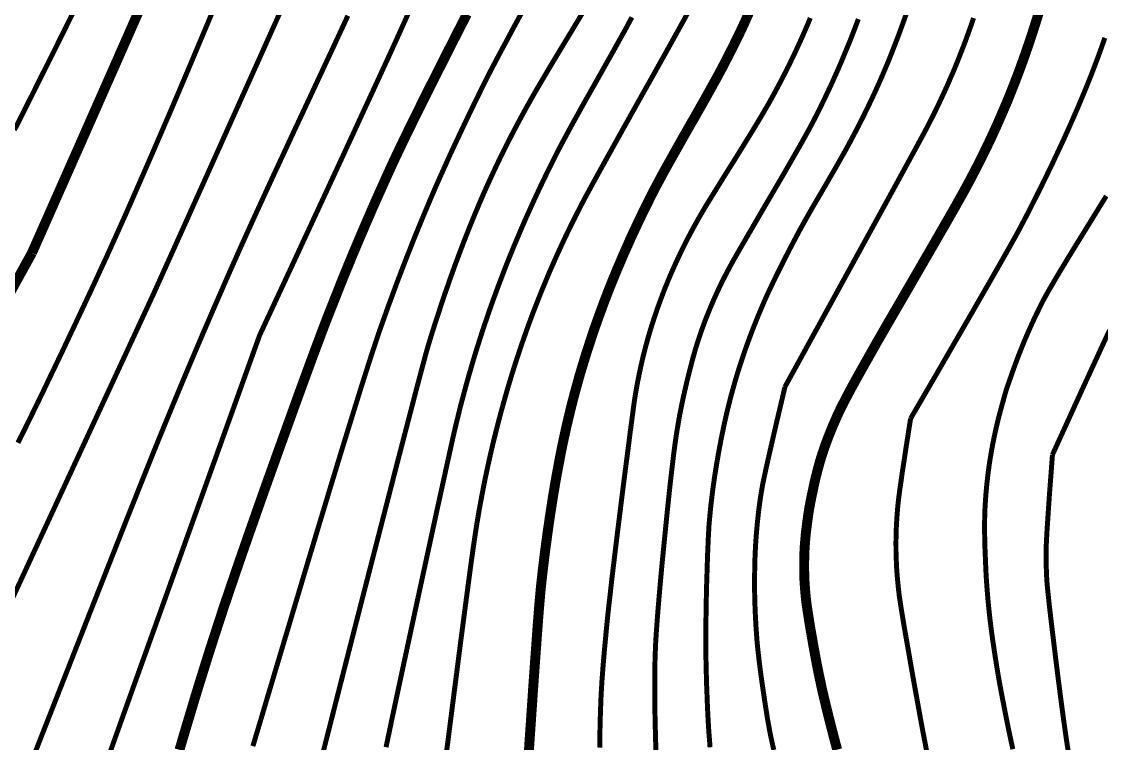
# Model space of a CAD drawing. Extents: x 36524600 to 36525730, y 2746759 to 2747713.
# Drawn here: x 36525061.11 to 36525077.43, y 2747475.43 to 2747486.33 of the extents above; entities that cross this region are included whole.
import ezdxf

# ---------------------------------------------------------------- set-up
doc = ezdxf.new("R2010")
doc.units = 0
doc.header["$LTSCALE"] = 1000
doc.header["$MEASUREMENT"] = 0
doc.layers.add('DGX', color=251, linetype='Continuous')

# ---------------------------------------------------------------- blocks, each defined once
blk = doc.blocks.new('dxt')
at = {"layer": 'DGX', "color": 253, "linetype": 'Continuous', "flags": 128}
for points, const_width in [([(36525061.973, 2747486.626), (36525061.784, 2747486.247), (36525061.595, 2747485.867), (36525061.422, 2747485.522), (36525061.266, 2747485.21), (36525061.127, 2747484.933), (36525061.005, 2747484.69)], 0.075), ([(36525061.27, 2747482.835), (36525062.038, 2747484.569), (36525062.709, 2747486.088), (36525063.284, 2747487.393)], 0.15), ([(36525064.056, 2747486.615), (36525063.869, 2747486.17), (36525063.695, 2747485.756), (36525063.534, 2747485.375), (36525063.385, 2747485.025), (36525063.248, 2747484.708), (36525063.122, 2747484.415), (36525063.003, 2747484.142), (36525062.892, 2747483.888), (36525062.789, 2747483.653), (36525062.694, 2747483.437), (36525062.606, 2747483.24), (36525062.526, 2747483.062), (36525062.454, 2747482.903), (36525062.385, 2747482.75), (36525062.311, 2747482.591), (36525062.235, 2747482.425), (36525062.155, 2747482.253), (36525062.071, 2747482.074), (36525061.984, 2747481.889), (36525061.894, 2747481.698), (36525061.8, 2747481.499), (36525061.707, 2747481.303), (36525061.618, 2747481.117), (36525061.533, 2747480.941), (36525061.454, 2747480.774), (36525061.378, 2747480.618), (36525061.307, 2747480.472), (36525061.241, 2747480.336), (36525061.179, 2747480.21), (36525061.119, 2747480.089), (36525061.058, 2747479.968)], 0.075), ([(36525065.015, 2747486.46), (36525064.9, 2747486.204), (36525064.734, 2747485.833), (36525064.515, 2747485.347), (36525064.245, 2747484.746), (36525063.923, 2747484.029), (36525063.549, 2747483.198), (36525063.123, 2747482.252)], 0.075), ([(36525061.171, 2747474.918), (36525061.392, 2747475.482), (36525061.645, 2747476.126), (36525061.902, 2747476.78), (36525062.134, 2747477.372), (36525062.343, 2747477.902), (36525062.528, 2747478.371), (36525062.689, 2747478.779), (36525062.827, 2747479.125), (36525062.94, 2747479.41), (36525063.03, 2747479.634), (36525063.107, 2747479.826), (36525063.185, 2747480.019), (36525063.264, 2747480.211), (36525063.343, 2747480.403), (36525063.422, 2747480.595), (36525063.502, 2747480.787), (36525063.582, 2747480.978), (36525063.663, 2747481.17), (36525063.744, 2747481.361), (36525063.825, 2747481.552), (36525063.907, 2747481.743), (36525063.989, 2747481.933), (36525064.072, 2747482.124), (36525064.155, 2747482.314), (36525064.238, 2747482.504), (36525064.322, 2747482.694), (36525064.412, 2747482.896), (36525064.514, 2747483.122), (36525064.627, 2747483.37), (36525064.752, 2747483.643), (36525064.888, 2747483.939), (36525065.037, 2747484.259), (36525065.196, 2747484.602), (36525065.368, 2747484.969), (36525065.537, 2747485.33), (36525065.689, 2747485.656), (36525065.824, 2747485.945), (36525065.942, 2747486.199), (36525066.043, 2747486.417)], 0.075), ([(36525064.71, 2747481.592), (36525065.173, 2747482.586), (36525065.584, 2747483.472), (36525065.944, 2747484.248), (36525066.252, 2747484.915), (36525066.51, 2747485.473), (36525066.716, 2747485.921), (36525066.87, 2747486.261), (36525066.973, 2747486.491)], 0.075), ([(36525067.841, 2747486.44), (36525067.641, 2747486.049), (36525067.459, 2747485.689), (36525067.293, 2747485.36), (36525067.144, 2747485.062), (36525067.012, 2747484.796), (36525066.897, 2747484.56), (36525066.799, 2747484.356), (36525066.717, 2747484.182), (36525066.645, 2747484.024), (36525066.574, 2747483.866), (36525066.503, 2747483.708), (36525066.432, 2747483.549), (36525066.363, 2747483.39), (36525066.294, 2747483.23), (36525066.226, 2747483.071), (36525066.158, 2747482.911), (36525066.091, 2747482.75), (36525066.025, 2747482.59), (36525065.959, 2747482.429), (36525065.895, 2747482.268), (36525065.831, 2747482.106), (36525065.767, 2747481.945), (36525065.704, 2747481.783), (36525065.642, 2747481.62), (36525065.576, 2747481.444), (36525065.5, 2747481.24), (36525065.415, 2747481.009), (36525065.32, 2747480.75), (36525065.216, 2747480.463), (36525065.103, 2747480.149), (36525064.98, 2747479.807), (36525064.847, 2747479.437), (36525064.714, 2747479.063), (36525064.589, 2747478.707), (36525064.471, 2747478.37), (36525064.361, 2747478.052), (36525064.259, 2747477.753), (36525064.164, 2747477.472), (36525064.078, 2747477.209), (36525063.999, 2747476.966), (36525063.924, 2747476.732), (36525063.851, 2747476.498), (36525063.778, 2747476.264), (36525063.707, 2747476.031), (36525063.637, 2747475.797), (36525063.567, 2747475.564), (36525063.499, 2747475.331)], 0.15), ([(36525068.693, 2747486.506), (36525068.608, 2747486.35), (36525068.529, 2747486.204), (36525068.457, 2747486.069), (36525068.39, 2747485.944), (36525068.329, 2747485.831), (36525068.275, 2747485.728), (36525068.226, 2747485.636), (36525068.178, 2747485.543), (36525068.125, 2747485.439), (36525068.068, 2747485.324), (36525068.006, 2747485.197), (36525067.939, 2747485.06), (36525067.867, 2747484.911), (36525067.79, 2747484.75), (36525067.709, 2747484.578), (36525067.626, 2747484.401), (36525067.544, 2747484.222), (36525067.464, 2747484.043), (36525067.384, 2747483.864), (36525067.306, 2747483.684), (36525067.23, 2747483.504), (36525067.154, 2747483.322), (36525067.08, 2747483.141), (36525067.007, 2747482.959), (36525066.935, 2747482.776), (36525066.864, 2747482.593), (36525066.794, 2747482.41), (36525066.726, 2747482.226), (36525066.658, 2747482.042), (36525066.592, 2747481.857), (36525066.526, 2747481.672), (36525066.452, 2747481.453), (36525066.358, 2747481.165), (36525066.245, 2747480.809), (36525066.113, 2747480.385), (36525065.961, 2747479.892), (36525065.79, 2747479.332), (36525065.6, 2747478.703), (36525065.39, 2747478.005), (36525065.184, 2747477.315), (36525065.002, 2747476.708), (36525064.846, 2747476.185), (36525064.715, 2747475.744), (36525064.608, 2747475.387)], 0.075), ([(36525065.604, 2747475.039), (36525065.772, 2747475.7), (36525065.969, 2747476.473), (36525066.195, 2747477.357), (36525066.423, 2747478.243), (36525066.624, 2747479.022), (36525066.797, 2747479.694), (36525066.944, 2747480.259), (36525067.063, 2747480.716), (36525067.156, 2747481.067), (36525067.221, 2747481.31), (36525067.26, 2747481.446), (36525067.285, 2747481.528), (36525067.31, 2747481.61), (36525067.336, 2747481.692), (36525067.362, 2747481.774), (36525067.389, 2747481.856), (36525067.416, 2747481.938), (36525067.443, 2747482.02), (36525067.47, 2747482.101), (36525067.497, 2747482.183), (36525067.525, 2747482.264), (36525067.554, 2747482.345), (36525067.582, 2747482.427), (36525067.611, 2747482.508), (36525067.64, 2747482.589), (36525067.669, 2747482.67), (36525067.699, 2747482.75), (36525067.729, 2747482.831), (36525067.76, 2747482.911), (36525067.79, 2747482.992), (36525067.822, 2747483.072), (36525067.853, 2747483.152), (36525067.885, 2747483.232), (36525067.917, 2747483.311), (36525067.95, 2747483.391), (36525067.983, 2747483.47), (36525068.016, 2747483.549), (36525068.05, 2747483.628), (36525068.084, 2747483.707), (36525068.119, 2747483.786), (36525068.154, 2747483.864), (36525068.19, 2747483.942), (36525068.226, 2747484.02), (36525068.262, 2747484.098), (36525068.299, 2747484.176), (36525068.336, 2747484.253), (36525068.374, 2747484.33), (36525068.412, 2747484.407), (36525068.451, 2747484.484), (36525068.49, 2747484.561), (36525068.529, 2747484.637), (36525068.569, 2747484.713), (36525068.609, 2747484.789), (36525068.65, 2747484.865), (36525068.691, 2747484.94), (36525068.732, 2747485.015), (36525068.774, 2747485.09), (36525068.816, 2747485.165), (36525068.859, 2747485.24), (36525068.904, 2747485.318), (36525068.955, 2747485.404), (36525069.01, 2747485.498), (36525069.07, 2747485.599), (36525069.136, 2747485.709), (36525069.206, 2747485.826), (36525069.281, 2747485.95), (36525069.361, 2747486.083), (36525069.441, 2747486.214), (36525069.514, 2747486.335), (36525069.58, 2747486.446)], 0.075), ([(36525066.62, 2747475.371), (36525066.704, 2747475.773), (36525066.803, 2747476.238), (36525066.917, 2747476.768), (36525067.045, 2747477.361), (36525067.173, 2747477.952), (36525067.287, 2747478.476), (36525067.386, 2747478.934), (36525067.472, 2747479.325), (36525067.543, 2747479.649), (36525067.6, 2747479.906), (36525067.642, 2747480.096), (36525067.671, 2747480.219), (36525067.693, 2747480.309), (36525067.715, 2747480.399), (36525067.737, 2747480.489), (36525067.76, 2747480.578), (36525067.784, 2747480.667), (36525067.808, 2747480.757), (36525067.832, 2747480.846), (36525067.857, 2747480.935), (36525067.882, 2747481.024), (36525067.908, 2747481.112), (36525067.934, 2747481.201), (36525067.961, 2747481.289), (36525067.988, 2747481.378), (36525068.016, 2747481.466), (36525068.044, 2747481.554), (36525068.072, 2747481.642), (36525068.101, 2747481.729), (36525068.131, 2747481.817), (36525068.161, 2747481.904), (36525068.191, 2747481.992), (36525068.222, 2747482.079), (36525068.253, 2747482.166), (36525068.285, 2747482.252), (36525068.317, 2747482.339), (36525068.35, 2747482.425), (36525068.383, 2747482.512), (36525068.416, 2747482.598), (36525068.45, 2747482.684), (36525068.484, 2747482.77), (36525068.519, 2747482.855), (36525068.554, 2747482.941), (36525068.59, 2747483.026), (36525068.626, 2747483.111), (36525068.662, 2747483.196), (36525068.699, 2747483.281), (36525068.736, 2747483.366), (36525068.774, 2747483.45), (36525068.812, 2747483.534), (36525068.85, 2747483.618), (36525068.889, 2747483.702), (36525068.928, 2747483.786), (36525068.968, 2747483.87), (36525069.008, 2747483.953), (36525069.048, 2747484.036), (36525069.089, 2747484.119), (36525069.13, 2747484.202), (36525069.171, 2747484.284), (36525069.213, 2747484.367), (36525069.259, 2747484.455), (36525069.313, 2747484.556), (36525069.374, 2747484.669), (36525069.442, 2747484.795), (36525069.519, 2747484.933), (36525069.602, 2747485.083), (36525069.694, 2747485.245), (36525069.793, 2747485.42), (36525069.891, 2747485.594), (36525069.98, 2747485.753), (36525070.061, 2747485.896), (36525070.133, 2747486.026), (36525070.197, 2747486.14), (36525070.252, 2747486.239), (36525070.297, 2747486.324), (36525070.335, 2747486.393)], 0.075), ([(36525071.25, 2747486.591), (36525071.121, 2747486.354), (36525070.971, 2747486.083), (36525070.801, 2747485.778), (36525070.611, 2747485.439), (36525070.42, 2747485.099), (36525070.249, 2747484.793), (36525070.097, 2747484.521), (36525069.965, 2747484.283), (36525069.852, 2747484.079), (36525069.758, 2747483.909), (36525069.684, 2747483.773), (36525069.629, 2747483.671), (36525069.584, 2747483.586), (36525069.54, 2747483.501), (36525069.496, 2747483.415), (36525069.453, 2747483.329), (36525069.41, 2747483.243), (36525069.368, 2747483.156), (36525069.326, 2747483.069), (36525069.285, 2747482.982), (36525069.245, 2747482.895), (36525069.205, 2747482.808), (36525069.166, 2747482.72), (36525069.127, 2747482.632), (36525069.088, 2747482.544), (36525069.051, 2747482.455), (36525069.014, 2747482.366), (36525068.977, 2747482.277), (36525068.941, 2747482.188), (36525068.906, 2747482.099), (36525068.871, 2747482.009), (36525068.836, 2747481.919), (36525068.803, 2747481.829), (36525068.769, 2747481.739), (36525068.737, 2747481.648), (36525068.705, 2747481.557), (36525068.673, 2747481.466), (36525068.642, 2747481.375), (36525068.612, 2747481.284), (36525068.582, 2747481.193), (36525068.553, 2747481.101), (36525068.524, 2747481.009), (36525068.496, 2747480.917), (36525068.468, 2747480.825), (36525068.441, 2747480.732), (36525068.415, 2747480.64), (36525068.389, 2747480.547), (36525068.363, 2747480.454), (36525068.338, 2747480.361), (36525068.314, 2747480.268), (36525068.29, 2747480.175), (36525068.266, 2747480.081), (36525068.243, 2747479.988), (36525068.221, 2747479.894), (36525068.199, 2747479.8), (36525068.178, 2747479.707), (36525068.157, 2747479.613), (36525068.137, 2747479.518), (36525068.117, 2747479.424), (36525068.098, 2747479.33), (36525068.08, 2747479.235), (36525068.062, 2747479.141), (36525068.044, 2747479.046), (36525068.027, 2747478.951), (36525068.011, 2747478.856), (36525067.995, 2747478.761), (36525067.98, 2747478.666), (36525067.965, 2747478.571), (36525067.948, 2747478.456), (36525067.926, 2747478.302), (36525067.899, 2747478.109), (36525067.868, 2747477.877), (36525067.832, 2747477.605), (36525067.791, 2747477.295), (36525067.745, 2747476.945), (36525067.695, 2747476.556), (36525067.645, 2747476.166), (36525067.6, 2747475.815), (36525067.56, 2747475.503), (36525067.525, 2747475.229)], 0.075), ([(36525068.767, 2747475.141), (36525068.789, 2747475.479), (36525068.815, 2747475.858), (36525068.841, 2747476.238), (36525068.865, 2747476.579), (36525068.887, 2747476.881), (36525068.906, 2747477.144), (36525068.923, 2747477.367), (36525068.938, 2747477.552), (36525068.951, 2747477.697), (36525068.961, 2747477.803), (36525068.971, 2747477.889), (36525068.98, 2747477.976), (36525068.99, 2747478.062), (36525069.001, 2747478.148), (36525069.011, 2747478.234), (36525069.022, 2747478.321), (36525069.033, 2747478.407), (36525069.045, 2747478.493), (36525069.056, 2747478.579), (36525069.068, 2747478.665), (36525069.081, 2747478.752), (36525069.093, 2747478.838), (36525069.106, 2747478.925), (36525069.12, 2747479.011), (36525069.133, 2747479.098), (36525069.147, 2747479.184), (36525069.162, 2747479.271), (36525069.176, 2747479.357), (36525069.191, 2747479.443), (36525069.207, 2747479.529), (36525069.223, 2747479.615), (36525069.239, 2747479.7), (36525069.255, 2747479.785), (36525069.272, 2747479.869), (36525069.289, 2747479.954), (36525069.307, 2747480.038), (36525069.326, 2747480.122), (36525069.344, 2747480.207), (36525069.364, 2747480.291), (36525069.384, 2747480.374), (36525069.404, 2747480.458), (36525069.425, 2747480.542), (36525069.446, 2747480.625), (36525069.468, 2747480.709), (36525069.491, 2747480.792), (36525069.514, 2747480.875), (36525069.537, 2747480.958), (36525069.561, 2747481.041), (36525069.586, 2747481.123), (36525069.611, 2747481.206), (36525069.636, 2747481.288), (36525069.662, 2747481.37), (36525069.689, 2747481.452), (36525069.716, 2747481.534), (36525069.743, 2747481.616), (36525069.771, 2747481.698), (36525069.8, 2747481.779), (36525069.829, 2747481.86), (36525069.858, 2747481.941), (36525069.888, 2747482.022), (36525069.918, 2747482.103), (36525069.949, 2747482.183), (36525069.98, 2747482.264), (36525070.012, 2747482.344), (36525070.044, 2747482.424), (36525070.077, 2747482.504), (36525070.11, 2747482.583), (36525070.144, 2747482.663), (36525070.178, 2747482.742), (36525070.212, 2747482.821), (36525070.247, 2747482.9), (36525070.282, 2747482.979), (36525070.317, 2747483.058), (36525070.353, 2747483.136), (36525070.39, 2747483.214), (36525070.426, 2747483.292), (36525070.464, 2747483.37), (36525070.501, 2747483.448), (36525070.539, 2747483.525), (36525070.578, 2747483.603), (36525070.616, 2747483.68), (36525070.655, 2747483.757), (36525070.698, 2747483.839), (36525070.748, 2747483.932), (36525070.804, 2747484.036), (36525070.867, 2747484.15), (36525070.937, 2747484.275), (36525071.013, 2747484.411), (36525071.096, 2747484.558), (36525071.186, 2747484.716), (36525071.276, 2747484.872), (36525071.358, 2747485.017), (36525071.433, 2747485.149), (36525071.5, 2747485.269), (36525071.56, 2747485.377), (36525071.613, 2747485.472), (36525071.658, 2747485.556), (36525071.696, 2747485.626), (36525071.73, 2747485.691), (36525071.763, 2747485.756), (36525071.797, 2747485.821), (36525071.83, 2747485.887), (36525071.863, 2747485.952), (36525071.895, 2747486.017), (36525071.928, 2747486.083), (36525071.96, 2747486.149), (36525071.993, 2747486.219), (36525072.03, 2747486.298), (36525072.069, 2747486.385), (36525072.111, 2747486.481)], 0.15), ([(36525069.848, 2747475.366), (36525069.849, 2747475.467), (36525069.851, 2747475.568), (36525069.853, 2747475.667), (36525069.855, 2747475.762), (36525069.858, 2747475.854), (36525069.861, 2747475.943), (36525069.864, 2747476.028), (36525069.867, 2747476.11), (36525069.871, 2747476.188), (36525069.876, 2747476.27), (36525069.881, 2747476.361), (36525069.889, 2747476.462), (36525069.897, 2747476.572), (36525069.907, 2747476.692), (36525069.918, 2747476.822), (36525069.931, 2747476.96), (36525069.945, 2747477.109), (36525069.961, 2747477.274), (36525069.981, 2747477.462), (36525070.005, 2747477.672), (36525070.031, 2747477.906), (36525070.062, 2747478.163), (36525070.096, 2747478.443), (36525070.133, 2747478.746), (36525070.174, 2747479.072), (36525070.214, 2747479.391), (36525070.251, 2747479.676), (36525070.283, 2747479.924), (36525070.31, 2747480.138), (36525070.334, 2747480.315), (36525070.353, 2747480.458), (36525070.367, 2747480.565), (36525070.378, 2747480.636), (36525070.386, 2747480.689), (36525070.395, 2747480.743), (36525070.404, 2747480.796), (36525070.414, 2747480.85), (36525070.424, 2747480.903), (36525070.435, 2747480.956), (36525070.445, 2747481.009), (36525070.457, 2747481.062), (36525070.468, 2747481.115), (36525070.48, 2747481.168), (36525070.492, 2747481.221), (36525070.505, 2747481.274), (36525070.518, 2747481.326), (36525070.532, 2747481.379), (36525070.545, 2747481.431), (36525070.56, 2747481.484), (36525070.574, 2747481.536), (36525070.589, 2747481.588), (36525070.604, 2747481.64), (36525070.62, 2747481.692), (36525070.636, 2747481.744), (36525070.653, 2747481.796), (36525070.669, 2747481.847), (36525070.687, 2747481.899), (36525070.704, 2747481.95), (36525070.722, 2747482.001), (36525070.74, 2747482.052), (36525070.759, 2747482.103), (36525070.778, 2747482.154), (36525070.797, 2747482.205), (36525070.816, 2747482.255), (36525070.836, 2747482.306), (36525070.857, 2747482.356), (36525070.877, 2747482.406), (36525070.898, 2747482.457), (36525070.919, 2747482.506), (36525070.941, 2747482.556), (36525070.963, 2747482.606), (36525070.985, 2747482.655), (36525071.008, 2747482.705), (36525071.03, 2747482.754), (36525071.054, 2747482.803), (36525071.077, 2747482.852), (36525071.101, 2747482.901), (36525071.125, 2747482.949), (36525071.149, 2747482.998), (36525071.174, 2747483.046), (36525071.199, 2747483.094), (36525071.225, 2747483.142), (36525071.25, 2747483.19), (36525071.276, 2747483.238), (36525071.303, 2747483.285), (36525071.329, 2747483.333), (36525071.356, 2747483.38), (36525071.383, 2747483.427), (36525071.411, 2747483.474), (36525071.441, 2747483.525), (36525071.478, 2747483.586), (36525071.522, 2747483.657), (36525071.571, 2747483.737), (36525071.627, 2747483.827), (36525071.689, 2747483.927), (36525071.757, 2747484.036), (36525071.831, 2747484.154), (36525071.906, 2747484.274), (36525071.976, 2747484.387), (36525072.041, 2747484.492), (36525072.102, 2747484.59), (36525072.157, 2747484.68), (36525072.208, 2747484.763), (36525072.253, 2747484.839), (36525072.294, 2747484.907), (36525072.332, 2747484.972), (36525072.369, 2747485.036), (36525072.407, 2747485.102), (36525072.443, 2747485.167), (36525072.48, 2747485.233), (36525072.515, 2747485.299), (36525072.551, 2747485.365), (36525072.586, 2747485.431), (36525072.62, 2747485.498), (36525072.655, 2747485.565), (36525072.688, 2747485.632), (36525072.722, 2747485.699), (36525072.754, 2747485.766), (36525072.787, 2747485.834), (36525072.819, 2747485.902), (36525072.85, 2747485.97), (36525072.881, 2747486.038), (36525072.912, 2747486.107), (36525072.942, 2747486.175), (36525072.972, 2747486.244), (36525073.001, 2747486.313), (36525073.03, 2747486.383)], 0.075), ([(36525070.698, 2747475.322), (36525070.692, 2747475.489), (36525070.688, 2747475.659), (36525070.684, 2747475.828), (36525070.681, 2747475.99), (36525070.68, 2747476.144), (36525070.679, 2747476.292), (36525070.68, 2747476.432), (36525070.681, 2747476.565), (36525070.684, 2747476.69), (36525070.688, 2747476.809), (36525070.693, 2747476.935), (36525070.702, 2747477.083), (36525070.714, 2747477.254), (36525070.729, 2747477.446), (36525070.747, 2747477.662), (36525070.768, 2747477.899), (36525070.792, 2747478.159), (36525070.82, 2747478.441), (36525070.848, 2747478.723), (36525070.874, 2747478.981), (36525070.899, 2747479.216), (36525070.922, 2747479.427), (36525070.944, 2747479.615), (36525070.964, 2747479.78), (36525070.982, 2747479.921), (36525070.999, 2747480.039), (36525071.015, 2747480.145), (36525071.033, 2747480.251), (36525071.051, 2747480.357), (36525071.071, 2747480.462), (36525071.093, 2747480.567), (36525071.115, 2747480.672), (36525071.139, 2747480.777), (36525071.163, 2747480.882), (36525071.188, 2747480.983), (36525071.212, 2747481.077), (36525071.235, 2747481.165), (36525071.256, 2747481.246), (36525071.277, 2747481.32), (36525071.296, 2747481.387), (36525071.315, 2747481.448), (36525071.332, 2747481.503), (36525071.349, 2747481.553), (36525071.366, 2747481.604), (36525071.383, 2747481.655), (36525071.402, 2747481.705), (36525071.42, 2747481.755), (36525071.439, 2747481.806), (36525071.458, 2747481.856), (36525071.478, 2747481.905), (36525071.498, 2747481.955), (36525071.518, 2747482.005), (36525071.539, 2747482.054), (36525071.56, 2747482.103), (36525071.582, 2747482.152), (36525071.604, 2747482.201), (36525071.626, 2747482.25), (36525071.649, 2747482.298), (36525071.672, 2747482.347), (36525071.695, 2747482.395), (36525071.719, 2747482.443), (36525071.743, 2747482.49), (36525071.768, 2747482.538), (36525071.793, 2747482.585), (36525071.818, 2747482.632), (36525071.844, 2747482.679), (36525071.876, 2747482.737), (36525071.921, 2747482.815), (36525071.978, 2747482.914), (36525072.047, 2747483.033), (36525072.129, 2747483.174), (36525072.223, 2747483.335), (36525072.329, 2747483.517), (36525072.448, 2747483.72), (36525072.568, 2747483.924), (36525072.676, 2747484.11), (36525072.772, 2747484.278), (36525072.858, 2747484.428), (36525072.932, 2747484.559), (36525072.995, 2747484.672), (36525073.046, 2747484.767), (36525073.086, 2747484.843), (36525073.121, 2747484.911), (36525073.155, 2747484.978), (36525073.188, 2747485.046), (36525073.221, 2747485.114), (36525073.254, 2747485.182), (36525073.287, 2747485.251), (36525073.319, 2747485.319), (36525073.351, 2747485.388), (36525073.382, 2747485.457), (36525073.413, 2747485.526), (36525073.444, 2747485.595), (36525073.474, 2747485.664), (36525073.504, 2747485.734), (36525073.533, 2747485.804), (36525073.562, 2747485.874), (36525073.591, 2747485.944), (36525073.62, 2747486.014), (36525073.648, 2747486.084), (36525073.675, 2747486.154), (36525073.703, 2747486.225), (36525073.729, 2747486.296), (36525073.756, 2747486.367)], 0.075), ([(36525074.486, 2747486.462), (36525074.451, 2747486.364), (36525074.415, 2747486.264), (36525074.379, 2747486.166), (36525074.343, 2747486.069), (36525074.307, 2747485.976), (36525074.271, 2747485.884), (36525074.236, 2747485.796), (36525074.201, 2747485.709), (36525074.166, 2747485.626), (36525074.132, 2747485.545), (36525074.097, 2747485.465), (36525074.062, 2747485.385), (36525074.026, 2747485.306), (36525073.99, 2747485.227), (36525073.953, 2747485.148), (36525073.915, 2747485.07), (36525073.877, 2747484.991), (36525073.839, 2747484.913), (36525073.8, 2747484.836), (36525073.761, 2747484.758), (36525073.721, 2747484.681), (36525073.68, 2747484.604), (36525073.639, 2747484.527), (36525073.598, 2747484.451), (36525073.556, 2747484.374), (36525073.513, 2747484.299), (36525073.469, 2747484.221), (36525073.424, 2747484.141), (36525073.376, 2747484.058), (36525073.326, 2747483.972), (36525073.275, 2747483.883), (36525073.221, 2747483.791), (36525073.166, 2747483.696), (36525073.108, 2747483.598), (36525073.05, 2747483.499), (36525072.993, 2747483.398), (36525072.936, 2747483.297), (36525072.879, 2747483.195), (36525072.824, 2747483.092), (36525072.769, 2747482.988), (36525072.714, 2747482.883), (36525072.66, 2747482.778), (36525072.609, 2747482.676), (36525072.561, 2747482.58), (36525072.516, 2747482.49), (36525072.476, 2747482.407), (36525072.439, 2747482.33), (36525072.405, 2747482.26), (36525072.376, 2747482.196), (36525072.35, 2747482.138), (36525072.326, 2747482.084), (36525072.303, 2747482.03), (36525072.28, 2747481.975), (36525072.257, 2747481.921), (36525072.234, 2747481.866), (36525072.212, 2747481.811), (36525072.19, 2747481.756), (36525072.168, 2747481.701), (36525072.147, 2747481.646), (36525072.126, 2747481.591), (36525072.105, 2747481.535), (36525072.085, 2747481.48), (36525072.065, 2747481.424), (36525072.045, 2747481.368), (36525072.026, 2747481.312), (36525072.007, 2747481.256), (36525071.988, 2747481.2), (36525071.97, 2747481.144), (36525071.952, 2747481.088), (36525071.934, 2747481.031), (36525071.917, 2747480.974), (36525071.9, 2747480.918), (36525071.884, 2747480.861), (36525071.868, 2747480.804), (36525071.852, 2747480.747), (36525071.836, 2747480.69), (36525071.821, 2747480.633), (36525071.807, 2747480.575), (36525071.792, 2747480.518), (36525071.778, 2747480.461), (36525071.764, 2747480.403), (36525071.751, 2747480.345), (36525071.738, 2747480.287), (36525071.725, 2747480.227), (36525071.712, 2747480.165), (36525071.699, 2747480.102), (36525071.686, 2747480.037), (36525071.673, 2747479.971), (36525071.66, 2747479.903), (36525071.647, 2747479.833), (36525071.635, 2747479.763), (36525071.623, 2747479.694), (36525071.611, 2747479.626), (36525071.601, 2747479.559), (36525071.59, 2747479.493), (36525071.58, 2747479.428), (36525071.571, 2747479.363), (36525071.562, 2747479.3), (36525071.554, 2747479.237), (36525071.546, 2747479.175), (36525071.539, 2747479.112), (36525071.531, 2747479.049), (36525071.524, 2747478.986), (36525071.518, 2747478.923), (36525071.512, 2747478.86), (36525071.506, 2747478.797), (36525071.5, 2747478.726), (36525071.495, 2747478.638), (36525071.489, 2747478.534), (36525071.484, 2747478.414), (36525071.478, 2747478.278), (36525071.473, 2747478.125), (36525071.468, 2747477.956), (36525071.462, 2747477.77), (36525071.458, 2747477.58), (36525071.455, 2747477.396), (36525071.452, 2747477.219), (36525071.451, 2747477.049), (36525071.452, 2747476.885), (36525071.453, 2747476.729), (36525071.456, 2747476.578), (36525071.46, 2747476.435), (36525071.464, 2747476.299), (36525071.469, 2747476.172), (36525071.473, 2747476.053), (36525071.478, 2747475.944), (36525071.483, 2747475.843), (36525071.488, 2747475.751), (36525071.493, 2747475.668), (36525071.498, 2747475.594), (36525071.503, 2747475.527), (36525071.508, 2747475.468), (36525071.512, 2747475.415), (36525071.515, 2747475.37)], 0.075), ([(36525072.648, 2747480.815), (36525072.573, 2747480.497), (36525072.506, 2747480.214), (36525072.449, 2747479.965), (36525072.4, 2747479.752), (36525072.36, 2747479.573), (36525072.329, 2747479.429), (36525072.307, 2747479.321), (36525072.294, 2747479.247), (36525072.285, 2747479.191), (36525072.276, 2747479.134), (36525072.268, 2747479.078), (36525072.261, 2747479.021), (36525072.253, 2747478.965), (36525072.246, 2747478.908), (36525072.24, 2747478.851), (36525072.234, 2747478.795), (36525072.228, 2747478.738), (36525072.223, 2747478.681), (36525072.218, 2747478.624), (36525072.213, 2747478.567), (36525072.209, 2747478.511), (36525072.205, 2747478.454), (36525072.202, 2747478.397), (36525072.199, 2747478.34), (36525072.197, 2747478.283), (36525072.194, 2747478.226), (36525072.192, 2747478.169), (36525072.191, 2747478.112), (36525072.19, 2747478.055), (36525072.189, 2747477.997), (36525072.188, 2747477.94), (36525072.188, 2747477.883), (36525072.188, 2747477.826), (36525072.189, 2747477.769), (36525072.189, 2747477.712), (36525072.19, 2747477.655), (36525072.192, 2747477.597), (36525072.193, 2747477.54), (36525072.195, 2747477.483), (36525072.197, 2747477.426), (36525072.2, 2747477.369), (36525072.203, 2747477.312), (36525072.206, 2747477.255), (36525072.209, 2747477.198), (36525072.213, 2747477.141), (36525072.217, 2747477.084), (36525072.221, 2747477.027), (36525072.225, 2747476.97), (36525072.231, 2747476.909), (36525072.238, 2747476.842), (36525072.246, 2747476.767), (36525072.256, 2747476.685), (36525072.267, 2747476.597), (36525072.279, 2747476.501), (36525072.293, 2747476.398), (36525072.309, 2747476.288), (36525072.325, 2747476.178), (36525072.34, 2747476.075), (36525072.355, 2747475.979), (36525072.369, 2747475.891), (36525072.382, 2747475.809), (36525072.395, 2747475.735), (36525072.407, 2747475.668), (36525072.418, 2747475.609), (36525072.43, 2747475.549), (36525072.444, 2747475.482), (36525072.46, 2747475.409), (36525072.479, 2747475.329)], 0.075), ([(36525075.497, 2747486.383), (36525075.472, 2747486.308), (36525075.445, 2747486.232), (36525075.418, 2747486.157), (36525075.391, 2747486.081), (36525075.363, 2747486.006), (36525075.334, 2747485.932), (36525075.305, 2747485.857), (36525075.276, 2747485.782), (36525075.246, 2747485.708), (36525075.216, 2747485.634), (36525075.185, 2747485.56), (36525075.153, 2747485.487), (36525075.121, 2747485.413), (36525075.089, 2747485.34), (36525075.056, 2747485.267), (36525075.022, 2747485.195), (36525074.988, 2747485.122), (36525074.954, 2747485.05), (36525074.919, 2747484.978), (36525074.883, 2747484.906), (36525074.847, 2747484.835), (36525074.811, 2747484.763), (36525074.745, 2747484.639), (36525074.621, 2747484.41), (36525074.438, 2747484.075), (36525074.197, 2747483.634), (36525073.897, 2747483.088), (36525073.539, 2747482.436), (36525073.123, 2747481.678), (36525072.648, 2747480.815)], 0.075), ([(36525073.436, 2747475.334), (36525073.401, 2747475.465), (36525073.368, 2747475.591), (36525073.337, 2747475.712), (36525073.307, 2747475.829), (36525073.28, 2747475.94), (36525073.254, 2747476.046), (36525073.229, 2747476.151), (36525073.204, 2747476.259), (36525073.181, 2747476.369), (36525073.157, 2747476.481), (36525073.134, 2747476.595), (36525073.112, 2747476.712), (36525073.09, 2747476.831), (36525073.068, 2747476.952), (36525073.048, 2747477.07), (36525073.029, 2747477.177), (36525073.013, 2747477.275), (36525072.999, 2747477.364), (36525072.987, 2747477.442), (36525072.977, 2747477.511), (36525072.969, 2747477.57), (36525072.963, 2747477.619), (36525072.959, 2747477.663), (36525072.955, 2747477.707), (36525072.951, 2747477.752), (36525072.948, 2747477.796), (36525072.945, 2747477.84), (36525072.942, 2747477.885), (36525072.94, 2747477.929), (36525072.939, 2747477.974), (36525072.938, 2747478.018), (36525072.937, 2747478.063), (36525072.937, 2747478.107), (36525072.937, 2747478.152), (36525072.938, 2747478.196), (36525072.939, 2747478.241), (36525072.94, 2747478.285), (36525072.942, 2747478.33), (36525072.944, 2747478.374), (36525072.947, 2747478.418), (36525072.95, 2747478.463), (36525072.954, 2747478.507), (36525072.958, 2747478.551), (36525072.962, 2747478.596), (36525072.967, 2747478.64), (36525072.973, 2747478.684), (36525072.978, 2747478.727), (36525072.983, 2747478.768), (36525072.989, 2747478.806), (36525072.994, 2747478.843), (36525072.998, 2747478.876), (36525073.003, 2747478.908), (36525073.008, 2747478.937), (36525073.012, 2747478.965), (36525073.017, 2747478.993), (36525073.023, 2747479.025), (36525073.03, 2747479.063), (36525073.038, 2747479.104), (36525073.047, 2747479.15), (36525073.058, 2747479.201), (36525073.07, 2747479.256), (36525073.082, 2747479.316), (36525073.096, 2747479.377), (36525073.11, 2747479.439), (36525073.126, 2747479.5), (36525073.141, 2747479.561), (36525073.158, 2747479.622), (36525073.175, 2747479.683), (36525073.193, 2747479.744), (36525073.212, 2747479.804), (36525073.233, 2747479.866), (36525073.256, 2747479.931), (36525073.281, 2747480), (36525073.309, 2747480.072), (36525073.339, 2747480.147), (36525073.371, 2747480.225), (36525073.407, 2747480.307), (36525073.444, 2747480.392), (36525073.493, 2747480.494), (36525073.562, 2747480.629), (36525073.65, 2747480.795), (36525073.759, 2747480.993), (36525073.888, 2747481.222), (36525074.036, 2747481.484), (36525074.205, 2747481.777), (36525074.394, 2747482.102), (36525074.583, 2747482.428), (36525074.753, 2747482.722), (36525074.905, 2747482.984), (36525075.038, 2747483.215), (36525075.153, 2747483.415), (36525075.249, 2747483.584), (36525075.326, 2747483.721), (36525075.384, 2747483.827), (36525075.433, 2747483.917), (36525075.481, 2747484.008), (36525075.528, 2747484.098), (36525075.575, 2747484.19), (36525075.621, 2747484.281), (36525075.666, 2747484.373), (36525075.711, 2747484.466), (36525075.755, 2747484.558), (36525075.798, 2747484.651), (36525075.841, 2747484.745), (36525075.882, 2747484.838), (36525075.923, 2747484.932), (36525075.964, 2747485.027), (36525076.004, 2747485.121), (36525076.043, 2747485.216), (36525076.081, 2747485.311), (36525076.118, 2747485.407), (36525076.155, 2747485.502), (36525076.191, 2747485.598), (36525076.227, 2747485.695), (36525076.261, 2747485.791), (36525076.295, 2747485.888), (36525076.328, 2747485.985), (36525076.361, 2747486.082), (36525076.393, 2747486.18), (36525076.424, 2747486.277), (36525076.455, 2747486.375), (36525076.485, 2747486.474)], 0.15), ([(36525074.545, 2747480.333), (36525074.509, 2747480.101), (36525074.476, 2747479.892), (36525074.448, 2747479.706), (36525074.423, 2747479.543), (36525074.403, 2747479.402), (36525074.386, 2747479.285), (36525074.373, 2747479.19), (36525074.364, 2747479.118), (36525074.357, 2747479.057), (36525074.351, 2747478.997), (36525074.346, 2747478.936), (36525074.341, 2747478.875), (36525074.337, 2747478.814), (36525074.333, 2747478.754), (36525074.33, 2747478.693), (36525074.328, 2747478.632), (36525074.326, 2747478.571), (36525074.325, 2747478.51), (36525074.324, 2747478.449), (36525074.325, 2747478.388), (36525074.325, 2747478.327), (36525074.327, 2747478.266), (36525074.329, 2747478.205), (36525074.331, 2747478.144), (36525074.334, 2747478.083), (36525074.338, 2747478.022), (36525074.343, 2747477.962), (36525074.348, 2747477.901), (36525074.354, 2747477.84), (36525074.36, 2747477.78), (36525074.367, 2747477.719), (36525074.374, 2747477.659), (36525074.385, 2747477.585), (36525074.4, 2747477.485), (36525074.421, 2747477.359), (36525074.446, 2747477.206), (36525074.477, 2747477.027), (36525074.513, 2747476.822), (36525074.553, 2747476.591), (36525074.599, 2747476.333), (36525074.646, 2747476.073), (36525074.689, 2747475.835), (36525074.729, 2747475.619), (36525074.766, 2747475.426), (36525074.799, 2747475.255)], 0.075), ([(36525077.481, 2747486.083), (36525077.447, 2747485.987), (36525077.413, 2747485.891), (36525077.378, 2747485.795), (36525077.342, 2747485.7), (36525077.306, 2747485.604), (36525077.269, 2747485.509), (36525077.231, 2747485.415), (36525077.193, 2747485.32), (36525077.154, 2747485.226), (36525077.115, 2747485.132), (36525077.075, 2747485.038), (36525077.034, 2747484.944), (36525076.993, 2747484.85), (36525076.952, 2747484.757), (36525076.91, 2747484.663), (36525076.868, 2747484.57), (36525076.825, 2747484.477), (36525076.782, 2747484.385), (36525076.738, 2747484.292), (36525076.695, 2747484.199), (36525076.65, 2747484.107), (36525076.606, 2747484.015), (36525076.561, 2747483.923), (36525076.516, 2747483.831), (36525076.47, 2747483.74), (36525076.424, 2747483.648), (36525076.378, 2747483.557), (36525076.332, 2747483.466), (36525076.285, 2747483.375), (36525076.237, 2747483.284), (36525076.19, 2747483.194), (36525076.122, 2747483.07), (36525076.015, 2747482.879), (36525075.869, 2747482.622), (36525075.683, 2747482.298), (36525075.458, 2747481.907), (36525075.193, 2747481.449), (36525074.889, 2747480.924), (36525074.545, 2747480.333)], 0.075), ([(36525077.502, 2747483.695), (36525077.404, 2747483.536), (36525077.295, 2747483.359), (36525077.174, 2747483.163), (36525077.053, 2747482.968), (36525076.944, 2747482.79), (36525076.847, 2747482.63), (36525076.761, 2747482.488), (36525076.688, 2747482.363), (36525076.626, 2747482.256), (36525076.576, 2747482.167), (36525076.538, 2747482.096), (36525076.507, 2747482.033), (36525076.476, 2747481.97), (36525076.445, 2747481.907), (36525076.415, 2747481.844), (36525076.385, 2747481.78), (36525076.356, 2747481.716), (36525076.328, 2747481.652), (36525076.3, 2747481.588), (36525076.272, 2747481.524), (36525076.246, 2747481.459), (36525076.219, 2747481.394), (36525076.193, 2747481.329), (36525076.168, 2747481.263), (36525076.143, 2747481.198), (36525076.119, 2747481.132), (36525076.095, 2747481.066), (36525076.073, 2747481.003), (36525076.054, 2747480.948), (36525076.037, 2747480.9), (36525076.023, 2747480.86), (36525076.011, 2747480.827), (36525076.002, 2747480.801), (36525075.996, 2747480.782), (36525075.992, 2747480.771), (36525075.989, 2747480.76), (36525075.984, 2747480.742), (36525075.976, 2747480.717), (36525075.967, 2747480.684), (36525075.956, 2747480.645), (36525075.944, 2747480.599), (36525075.929, 2747480.546), (36525075.912, 2747480.486), (36525075.895, 2747480.422), (36525075.878, 2747480.358), (36525075.862, 2747480.294), (36525075.847, 2747480.23), (36525075.832, 2747480.166), (36525075.818, 2747480.101), (36525075.804, 2747480.037), (36525075.791, 2747479.972), (36525075.779, 2747479.907), (36525075.767, 2747479.842), (36525075.756, 2747479.777), (36525075.745, 2747479.712), (36525075.735, 2747479.647), (36525075.726, 2747479.581), (36525075.717, 2747479.516), (36525075.709, 2747479.45), (36525075.702, 2747479.385), (36525075.695, 2747479.319), (36525075.689, 2747479.253), (36525075.683, 2747479.187), (36525075.678, 2747479.122), (36525075.674, 2747479.056), (36525075.67, 2747478.99), (36525075.667, 2747478.924), (36525075.665, 2747478.854), (36525075.664, 2747478.775), (36525075.664, 2747478.688), (36525075.664, 2747478.593), (36525075.666, 2747478.49), (36525075.669, 2747478.378), (36525075.674, 2747478.258), (36525075.679, 2747478.13), (36525075.685, 2747477.997), (36525075.693, 2747477.865), (36525075.703, 2747477.732), (36525075.714, 2747477.6), (36525075.727, 2747477.468), (36525075.741, 2747477.337), (36525075.757, 2747477.205), (36525075.774, 2747477.073), (36525075.793, 2747476.943), (36525075.812, 2747476.813), (36525075.832, 2747476.685), (36525075.852, 2747476.559), (36525075.873, 2747476.434), (36525075.895, 2747476.31), (36525075.918, 2747476.188), (36525075.941, 2747476.068), (36525075.964, 2747475.95), (36525075.986, 2747475.837), (36525076.008, 2747475.729), (36525076.029, 2747475.625), (36525076.05, 2747475.526), (36525076.07, 2747475.431), (36525076.09, 2747475.341)], 0.075), ([(36525076.689, 2747479.788), (36525076.667, 2747479.497), (36525076.647, 2747479.237), (36525076.631, 2747479.009), (36525076.618, 2747478.813), (36525076.607, 2747478.65), (36525076.6, 2747478.518), (36525076.595, 2747478.419), (36525076.593, 2747478.351), (36525076.593, 2747478.3), (36525076.593, 2747478.248), (36525076.593, 2747478.197), (36525076.594, 2747478.146), (36525076.595, 2747478.094), (36525076.597, 2747478.043), (36525076.599, 2747477.992), (36525076.601, 2747477.94), (36525076.605, 2747477.875), (36525076.613, 2747477.781), (36525076.626, 2747477.658), (36525076.642, 2747477.507), (36525076.663, 2747477.327), (36525076.688, 2747477.118), (36525076.717, 2747476.881), (36525076.749, 2747476.616), (36525076.783, 2747476.349), (36525076.814, 2747476.107), (36525076.843, 2747475.89), (36525076.869, 2747475.699), (36525076.893, 2747475.533), (36525076.914, 2747475.392), (36525076.933, 2747475.277)], 0.075), ([(36525077.551, 2747481.667), (36525077.429, 2747481.404), (36525077.282, 2747481.085), (36525077.109, 2747480.709), (36525076.912, 2747480.277), (36525076.689, 2747479.788)], 0.075), ([(36525061.27, 2747482.835), (36525060.503, 2747481.444)], 0.15), ([(36525063.123, 2747482.252), (36525062.433, 2747480.763), (36525061.83, 2747479.464), (36525061.316, 2747478.354), (36525060.89, 2747477.433), (36525060.552, 2747476.702), (36525060.302, 2747476.16), (36525060.14, 2747475.808), (36525060.066, 2747475.645), (36525060.034, 2747475.573), (36525060, 2747475.491), (36525059.964, 2747475.4), (36525059.924, 2747475.301)], 0.075), ([(36525064.71, 2747481.592), (36525064.13, 2747479.978), (36525063.624, 2747478.57), (36525063.193, 2747477.368), (36525062.835, 2747476.372), (36525062.552, 2747475.581), (36525062.343, 2747474.996)], 0.075)]:
    blk.add_lwpolyline(points, dxfattribs=dict(at, const_width=const_width))

msp = doc.modelspace()

# ---------------------------------------------------------------- block references
msp.add_blockref('dxt', (0, 0))

doc.saveas('drawing.dxf')
